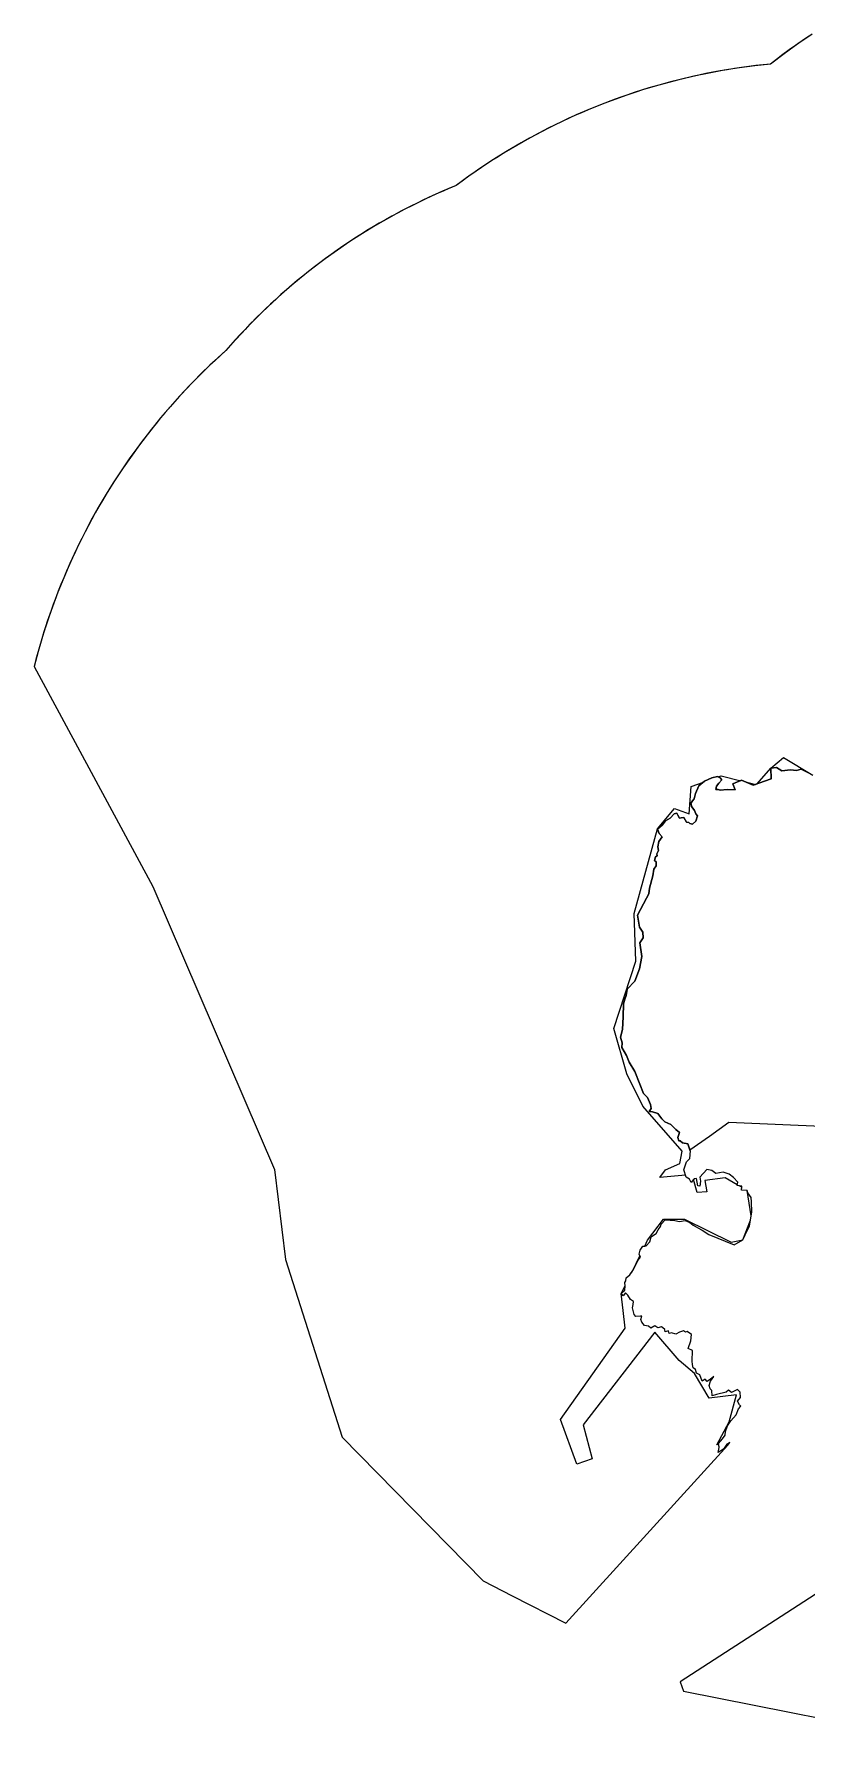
# Model space of a CAD drawing. Header units: metres. Extents: x 304729 to 308942, y 6403920 to 6405836.
# Drawn here: x 304729 to 305090, y 6403954 to 6404750 of the extents above; entities that cross this region are included whole.
import ezdxf

# ---------------------------------------------------------------- set-up
doc = ezdxf.new("R2010")
doc.units = ezdxf.units.M
doc.layers.add('FASTIGHETSGRANSER', color=7, linetype='Continuous')
doc.layers.add('TOMTER_1945', color=1, linetype='Continuous')

msp = doc.modelspace()

# ---------------------------------------------------------------- linework, layer by layer
at = {"layer": 'FASTIGHETSGRANSER'}
for points in [[(305092.737, 6404750.154), (305086.143, 6404745.634), (305079.655, 6404740.962), (305073.277, 6404736.141), (305066.075, 6404735.372), (305058.895, 6404734.424), (305051.741, 6404733.297), (305044.617, 6404731.992), (305037.528, 6404730.509), (305030.478, 6404728.85), (305023.471, 6404727.015), (305016.513, 6404725.006), (305009.607, 6404722.825), (305002.757, 6404720.471), (304995.969, 6404717.948), (304989.245, 6404715.255), (304982.591, 6404712.396), (304976.01, 6404709.372), (304969.506, 6404706.184), (304963.085, 6404702.835), (304956.748, 6404699.327), (304950.502, 6404695.662), (304944.348, 6404691.842), (304938.292, 6404687.87), (304932.337, 6404683.747), (304926.487, 6404679.478), (304920, 6404676.753), (304913.582, 6404673.868), (304907.238, 6404670.824), (304900.972, 6404667.623), (304894.787, 6404664.267), (304888.688, 6404660.759), (304882.678, 6404657.1), (304876.76, 6404653.292), (304870.939, 6404649.339), (304865.219, 6404645.242), (304859.602, 6404641.004), (304854.092, 6404636.628), (304848.692, 6404632.116), (304843.407, 6404627.471), (304838.238, 6404622.696), (304833.19, 6404617.794), (304828.266, 6404612.768), (304823.468, 6404607.622), (304818.799, 6404602.357), (304813.402, 6404597.44), (304808.13, 6404592.391), (304802.985, 6404587.212), (304797.97, 6404581.906), (304793.089, 6404576.478), (304788.344, 6404570.929), (304783.739, 6404565.265), (304779.276, 6404559.487), (304774.959, 6404553.6), (304770.789, 6404547.608), (304766.769, 6404541.514), (304762.903, 6404535.321), (304759.192, 6404529.035), (304755.638, 6404522.658), (304752.244, 6404516.194), (304749.012, 6404509.648), (304745.944, 6404503.024), (304743.042, 6404496.325), (304740.307, 6404489.556), (304737.741, 6404482.721), (304735.347, 6404475.825), (304733.124, 6404468.871), (304731.076, 6404461.864), (304729.202, 6404454.808), (304784.727, 6404352.116), (304841.614, 6404220.016), (304846.743, 6404177.983), (304873.206, 6404095.06), (304939.083, 6404027.917), (304952.67, 6404020.954), (304977.669, 6404008.144), (305053.342, 6404091.294), (305054.354, 6404092.524), (305052.924, 6404091.694), (305051.446, 6404089.413), (305048.895, 6404087.886), (305049.323, 6404090.166), (305049.086, 6404091.998), (305050.86, 6404094.156), (305052.141, 6404095.974), (305052.24, 6404097.668), (305053.237, 6404100.312), (305054.82, 6404102.626), (305057.311, 6404105.492), (305058.432, 6404108.168), (305059.494, 6404109.545), (305058.847, 6404110.134), (305057.9, 6404111.867), (305059.327, 6404113.48), (305059.11, 6404115.983), (305057.979, 6404117.303), (305055.119, 6404115.891), (305053.756, 6404116.974), (305052.582, 6404116.025), (305048.08, 6404114.952), (305046.155, 6404114.284), (305045.944, 6404116.858), (305045.106, 6404117.493), (305044.713, 6404119.153), (305045.25, 6404121.11), (305046.889, 6404123.369), (305045.35, 6404122.019), (305043.819, 6404121.036), (305042.817, 6404122.061), (305041.463, 6404121.145), (305040.339, 6404124.156), (305038.73, 6404124.96), (305038.243, 6404126.586), (305037.156, 6404127.302), (305036.937, 6404128.901), (305036.725, 6404130.453), (305036.865, 6404135.487), (305034.861, 6404136.455), (305036.169, 6404139.983), (305036.362, 6404142.973), (305034.328, 6404144.285), (305033.614, 6404144.087), (305032.633, 6404144.669), (305030.768, 6404144.025), (305029.031, 6404143.119), (305027.045, 6404143.746), (305025.914, 6404143.4), (305025.676, 6404144.638), (305024.039, 6404144.193), (305023.96, 6404145.328), (305023.08, 6404146.056), (305022.349, 6404146.562), (305020.757, 6404146.033), (305019.227, 6404146.926), (305017.344, 6404145.835), (305016.391, 6404146.853), (305014.413, 6404147.132), (305013.283, 6404148.713), (305012.694, 6404150.013), (305013.227, 6404151.495), (305012.557, 6404151.518), (305010.458, 6404151.337), (305009.572, 6404152.3), (305008.904, 6404155.367), (305009.115, 6404156.9), (305009.298, 6404158.344), (305007.939, 6404159.206), (305006.685, 6404161.232), (305005.643, 6404162.459), (305004.548, 6404160.941), (305003.645, 6404162.099), (305004.124, 6404162.75), (305005.281, 6404163.632), (305005.402, 6404165.529), (305005.325, 6404167.174), (305005.759, 6404167.92), (305005.936, 6404169.395), (305007.534, 6404170.809), (305009.3, 6404173.252), (305011.357, 6404177.549), (305012.633, 6404179.035), (305011.93, 6404180.454), (305012.385, 6404182.308), (305013.661, 6404184.242), (305015.292, 6404184.27), (305016.993, 6404186.187), (305017.566, 6404188.604), (305018.685, 6404189.388), (305019.973, 6404190.129), (305020.767, 6404191.86), (305021.901, 6404193.345), (305022.189, 6404194.499), (305024.079, 6404196.504), (305026.395, 6404196.275), (305028.639, 6404196.171), (305030.757, 6404195.709), (305033.468, 6404196.207), (305035.611, 6404195.183), (305037.131, 6404193.948), (305041.068, 6404191.78), (305041.343, 6404191.63), (305044.577, 6404189.584), (305056.33, 6404184.827), (305060.354, 6404187.147), (305062.784, 6404192.074), (305063.176, 6404192.87), (305063.492, 6404193.51), (305064.631, 6404200.146), (305064.437, 6404204.861), (305064.352, 6404206.914), (305062.75, 6404209.021), (305062.475, 6404210.245), (305059.766, 6404210.371), (305059.982, 6404212.233), (305057.739, 6404212.53), (305058.002, 6404214.134), (305056.119, 6404216.325), (305054.04, 6404217.835), (305051.236, 6404218.73), (305047.845, 6404218.057), (305045.884, 6404219.519), (305043.601, 6404220.021), (305040.262, 6404216.334), (305040.661, 6404214.575), (305040.265, 6404212.184), (305039.368, 6404212.371), (305038.706, 6404215.77), (305037.621, 6404215.703), (305036.283, 6404213.895), (305035.514, 6404215.543), (305034.751, 6404215.976), (305033.971, 6404216.416), (305032.789, 6404219.882), (305033.624, 6404222.101), (305034.13, 6404223.493), (305035.61, 6404225.139), (305035.897, 6404228.633), (305035.718, 6404229.13), (305034.677, 6404232.01), (305032.291, 6404232.418), (305031.121, 6404233.399), (305030.52, 6404233.407), (305030.084, 6404235.003), (305030.761, 6404237.312), (305029.076, 6404238.653), (305026.745, 6404241.041), (305023.911, 6404242.263), (305022.549, 6404243.704), (305020.66, 6404246.167), (305018.176, 6404246.959), (305016.571, 6404247.021), (305017.573, 6404248.514), (305017.334, 6404250.342), (305015.897, 6404253.653), (305013.982, 6404255.547), (305012.343, 6404259.826), (305009.915, 6404265.765), (305007.231, 6404270.124), (305005.995, 6404273.226), (305003.845, 6404277.009), (305004.088, 6404279.194), (305003.211, 6404281.724), (305004.174, 6404285.306), (305004.417, 6404291.299), (305004.614, 6404297.374), (305005.192, 6404299.568), (305005.911, 6404301.252), (305006.429, 6404304.234), (305009.936, 6404307.968), (305012.089, 6404313.756), (305013.27, 6404319.452), (305012.268, 6404325.892), (305013.772, 6404328.229), (305013.631, 6404330.772), (305012.133, 6404333.13), (305011.116, 6404338.702), (305015.401, 6404346.614), (305016.477, 6404348.641), (305016.763, 6404351.342), (305018.339, 6404357.168), (305018.842, 6404360.261), (305019.883, 6404361.711), (305019.904, 6404363.623), (305019.06, 6404364.278), (305019.543, 6404365.927), (305020.384, 6404366.494), (305020.225, 6404367.35), (305021.04, 6404368.947), (305020.638, 6404370.612), (305021.181, 6404373.194), (305022.759, 6404375.272), (305021.303, 6404376.852), (305020.604, 6404378.964), (305022.813, 6404380.858), (305024.324, 6404382.787), (305026.474, 6404383.991), (305028.268, 6404386.081), (305029.557, 6404386.417), (305030.059, 6404385.372), (305030.798, 6404384.008), (305031.621, 6404384.167), (305032.9, 6404384.3), (305033.404, 6404383.306), (305034.05, 6404382.101), (305035.219, 6404382.087), (305035.593, 6404381.507), (305036.955, 6404381.28), (305038.399, 6404382.575), (305039.202, 6404385.176), (305038.492, 6404386.13), (305037.816, 6404387.693), (305036.587, 6404389.388), (305036.056, 6404390.841), (305036.94, 6404392.116), (305037.598, 6404392.995), (305038.245, 6404395.503), (305039.92, 6404399.125), (305042.535, 6404401.372), (305045.873, 6404402.868), (305048.604, 6404403.532), (305049.79, 6404402.908), (305050.599, 6404401.897), (305049.192, 6404400.347), (305048.045, 6404398.934), (305047.807, 6404397.369), (305048.93, 6404397.461), (305049.871, 6404397.19), (305053.116, 6404397.426), (305056.845, 6404397.321), (305055.781, 6404400.109), (305059.858, 6404401.71), (305065.254, 6404399.434), (305073.72, 6404402.4), (305073.537, 6404407.412), (305076.183, 6404407.683), (305078.587, 6404406.188), (305082.645, 6404406.597), (305085.514, 6404406.252), (305087.703, 6404406.869), (305091.67, 6404404.831)], [(305091.123, 6404749.07), (305088.092, 6404746.995), (305085.084, 6404744.888), (305082.097, 6404742.749), (305079.134, 6404740.578), (305076.193, 6404738.375), (305073.277, 6404736.142), (305069.904, 6404735.804), (305066.535, 6404735.428), (305063.17, 6404735.012), (305059.811, 6404734.556), (305056.457, 6404734.061), (305053.108, 6404733.528), (305049.768, 6404732.954), (305046.433, 6404732.343), (305043.106, 6404731.691), (305039.787, 6404731.002), (305036.475, 6404730.274), (305033.173, 6404729.506), (305029.88, 6404728.701), (305026.597, 6404727.857), (305023.323, 6404726.974), (305020.06, 6404726.054), (305016.808, 6404725.096), (305013.568, 6404724.099), (305010.34, 6404723.065), (305007.123, 6404721.994), (305003.919, 6404720.884), (305000.729, 6404719.737), (304997.553, 6404718.554), (304994.389, 6404717.332), (304991.241, 6404716.075), (304988.108, 6404714.78), (304984.989, 6404713.45), (304981.888, 6404712.082), (304978.801, 6404710.679), (304975.732, 6404709.239), (304972.68, 6404707.764), (304969.645, 6404706.254), (304966.627, 6404704.708), (304963.628, 6404703.126), (304960.648, 6404701.51), (304957.687, 6404699.859), (304954.745, 6404698.174), (304951.823, 6404696.454), (304948.923, 6404694.701), (304946.042, 6404692.914), (304943.182, 6404691.092), (304940.344, 6404689.238), (304937.527, 6404687.351), (304934.733, 6404685.431), (304931.961, 6404683.478), (304929.213, 6404681.494), (304926.488, 6404679.477), (304923.398, 6404678.203), (304920.323, 6404676.893), (304917.264, 6404675.546), (304914.221, 6404674.163), (304911.195, 6404672.744), (304908.186, 6404671.29), (304905.193, 6404669.8), (304902.219, 6404668.275), (304899.264, 6404666.714), (304896.326, 6404665.12), (304893.408, 6404663.49), (304890.509, 6404661.827), (304887.63, 6404660.129), (304884.771, 6404658.396), (304881.933, 6404656.631), (304879.117, 6404654.832), (304876.321, 6404653.001), (304873.547, 6404651.136), (304870.796, 6404649.238), (304868.067, 6404647.307), (304865.361, 6404645.346), (304862.678, 6404643.352), (304860.02, 6404641.326), (304857.385, 6404639.27), (304854.775, 6404637.182), (304852.189, 6404635.064), (304849.629, 6404632.915), (304847.095, 6404630.736), (304844.586, 6404628.527), (304842.104, 6404626.289), (304839.648, 6404624.021), (304837.219, 6404621.726), (304834.818, 6404619.401), (304832.444, 6404617.048), (304830.098, 6404614.667), (304827.78, 6404612.26), (304825.492, 6404609.823), (304823.231, 6404607.361), (304821.001, 6404604.872), (304818.799, 6404602.357), (304816.293, 6404600.104), (304813.813, 6404597.823), (304811.359, 6404595.514), (304808.933, 6404593.176), (304806.533, 6404590.811), (304804.161, 6404588.418), (304801.816, 6404585.999), (304799.498, 6404583.552), (304797.211, 6404581.079), (304794.951, 6404578.58), (304792.718, 6404576.055), (304790.517, 6404573.505), (304788.344, 6404570.929), (304786.202, 6404568.33), (304784.088, 6404565.704), (304782.006, 6404563.056), (304779.953, 6404560.383), (304777.932, 6404557.688), (304775.942, 6404554.969), (304773.983, 6404552.227), (304772.055, 6404549.463), (304770.16, 6404546.677), (304768.297, 6404543.87), (304766.467, 6404541.041), (304764.669, 6404538.191), (304762.903, 6404535.322), (304761.17, 6404532.431), (304759.471, 6404529.522), (304757.806, 6404526.592), (304756.174, 6404523.644), (304754.577, 6404520.678), (304753.013, 6404517.693), (304751.483, 6404514.691), (304749.989, 6404511.671), (304748.529, 6404508.634), (304747.104, 6404505.58), (304745.715, 6404502.51), (304744.36, 6404499.425), (304743.041, 6404496.324), (304741.758, 6404493.209), (304740.511, 6404490.079), (304739.3, 6404486.935), (304738.125, 6404483.777), (304736.986, 6404480.605), (304735.884, 6404477.421), (304734.818, 6404474.224), (304733.789, 6404471.017), (304732.798, 6404467.796), (304731.843, 6404464.565), (304730.925, 6404461.322), (304730.045, 6404458.07), (304729.202, 6404454.808), (304784.727, 6404352.117), (304841.613, 6404220.016), (304846.742, 6404177.984), (304873.207, 6404095.06), (304939.082, 6404027.917), (304952.67, 6404020.954), (304977.669, 6404008.145), (305053.342, 6404091.293), (305054.332, 6404092.497), (305054.315, 6404092.5), (305052.924, 6404091.694), (305051.446, 6404089.412), (305048.894, 6404087.885), (305049.323, 6404090.166), (305049.148, 6404091.518), (305048.224, 6404091.342), (305054.048, 6404102.182), (305057.483, 6404114.773), (305044.675, 6404113.286), (305037.78, 6404124.69), (305030.651, 6404130.761), (305019.316, 6404144.006), (304985.744, 6404100.688), (304989.977, 6404084.88), (304982.875, 6404082.317), (304975.169, 6404103.212), (305005.423, 6404145.855), (305004.555, 6404154.115), (305003.631, 6404162.073), (305005.397, 6404165.655), (305005.325, 6404167.173), (305005.76, 6404167.92), (305005.936, 6404169.394), (305007.534, 6404170.809), (305008.804, 6404172.566), (305012.312, 6404179.683), (305011.93, 6404180.455), (305012.386, 6404182.308), (305013.66, 6404184.243), (305014.567, 6404184.258), (305015.874, 6404186.91), (305023.303, 6404196.857), (305033.167, 6404196.83), (305054.886, 6404186.003), (305060.333, 6404187.136), (305063.978, 6404196.337), (305064.314, 6404198.296), (305062.447, 6404210.239), (305062.432, 6404210.248), (305059.766, 6404210.372), (305059.918, 6404211.681), (305058.637, 6404212.411), (305057.739, 6404212.53), (305057.798, 6404212.89), (305052.11, 6404216.133), (305042.602, 6404214.911), (305043.595, 6404209.522), (305039.064, 6404209.312), (305037.28, 6404215.242), (305036.283, 6404213.895), (305035.513, 6404215.543), (305034.751, 6404215.974), (305033.971, 6404216.416), (305033.645, 6404217.371), (305021.696, 6404216.248), (305024.321, 6404219.831), (305031.031, 6404222.822), (305032.106, 6404228.53), (305013.714, 6404249.487), (305006.164, 6404264.62), (305000.117, 6404285.853), (305010.377, 6404317.252), (305009.651, 6404339.588), (305020.61, 6404378.989), (305028.546, 6404388.501), (305035.3, 6404386.057), (305036.297, 6404398.88), (305041.991, 6404400.904), (305042.535, 6404401.372), (305045.873, 6404402.868), (305048.604, 6404403.533), (305048.918, 6404403.368), (305050.241, 6404403.837), (305059.403, 6404401.531), (305059.858, 6404401.71), (305061.584, 6404400.982), (305066.292, 6404399.798), (305067.152, 6404400.099), (305073.498, 6404407.415), (305079.357, 6404412.411), (305093.142, 6404404.08)], [(305091.67, 6404404.831), (305087.703, 6404406.869), (305085.514, 6404406.252), (305082.645, 6404406.597), (305078.587, 6404406.188), (305076.183, 6404407.683), (305073.537, 6404407.412), (305073.72, 6404402.4), (305065.254, 6404399.434), (305059.858, 6404401.71), (305055.781, 6404400.109), (305056.845, 6404397.321), (305053.116, 6404397.426), (305049.871, 6404397.19), (305048.93, 6404397.461), (305047.807, 6404397.369), (305048.045, 6404398.934), (305049.192, 6404400.347), (305050.599, 6404401.897), (305049.79, 6404402.908), (305048.604, 6404403.532), (305045.873, 6404402.868), (305042.535, 6404401.372), (305039.92, 6404399.125), (305038.245, 6404395.503), (305037.598, 6404392.995), (305036.94, 6404392.116), (305036.056, 6404390.841), (305036.587, 6404389.388), (305037.816, 6404387.693), (305038.492, 6404386.13), (305039.202, 6404385.176), (305038.399, 6404382.575), (305036.955, 6404381.28), (305035.593, 6404381.507), (305035.219, 6404382.087), (305034.05, 6404382.101), (305033.404, 6404383.306), (305032.9, 6404384.3), (305031.621, 6404384.167), (305030.798, 6404384.008), (305030.059, 6404385.372), (305029.557, 6404386.417), (305028.268, 6404386.081), (305026.474, 6404383.991), (305024.324, 6404382.787), (305022.813, 6404380.858), (305020.604, 6404378.964), (305021.303, 6404376.852), (305022.759, 6404375.272), (305021.181, 6404373.194), (305020.638, 6404370.612), (305021.04, 6404368.947), (305020.225, 6404367.35), (305020.384, 6404366.494), (305019.543, 6404365.927), (305019.06, 6404364.278), (305019.904, 6404363.623), (305019.883, 6404361.711), (305018.842, 6404360.261), (305018.339, 6404357.168), (305016.763, 6404351.342), (305016.477, 6404348.641), (305015.401, 6404346.614), (305011.116, 6404338.702), (305012.133, 6404333.13), (305013.631, 6404330.772), (305013.772, 6404328.229), (305012.268, 6404325.892), (305013.27, 6404319.452), (305012.089, 6404313.756), (305009.936, 6404307.968), (305006.429, 6404304.234), (305005.911, 6404301.252), (305005.192, 6404299.568), (305004.614, 6404297.374), (305004.417, 6404291.299), (305004.174, 6404285.306), (305003.211, 6404281.724), (305004.088, 6404279.194), (305003.845, 6404277.009), (305005.995, 6404273.226), (305007.231, 6404270.124), (305009.915, 6404265.765), (305012.343, 6404259.826), (305013.982, 6404255.547), (305015.897, 6404253.653), (305017.334, 6404250.342), (305017.573, 6404248.514), (305016.571, 6404247.021), (305018.176, 6404246.959), (305020.66, 6404246.167), (305022.549, 6404243.704), (305023.911, 6404242.263), (305026.745, 6404241.041), (305029.076, 6404238.653), (305030.761, 6404237.312), (305030.084, 6404235.003), (305030.52, 6404233.407), (305031.121, 6404233.399), (305032.291, 6404232.418), (305034.677, 6404232.01), (305035.718, 6404229.13), (305044.817, 6404235.626), (305053.821, 6404242.054), (305100.766, 6404240.085)]]:
    msp.add_lwpolyline(points, dxfattribs=at)
at = {"layer": 'TOMTER_1945'}
msp.add_lwpolyline([(305128.238, 6404043.441), (305031.199, 6403980.717), (305032.692, 6403976.432), (305147.425, 6403953.643)], dxfattribs=at)

doc.saveas('drawing.dxf')
